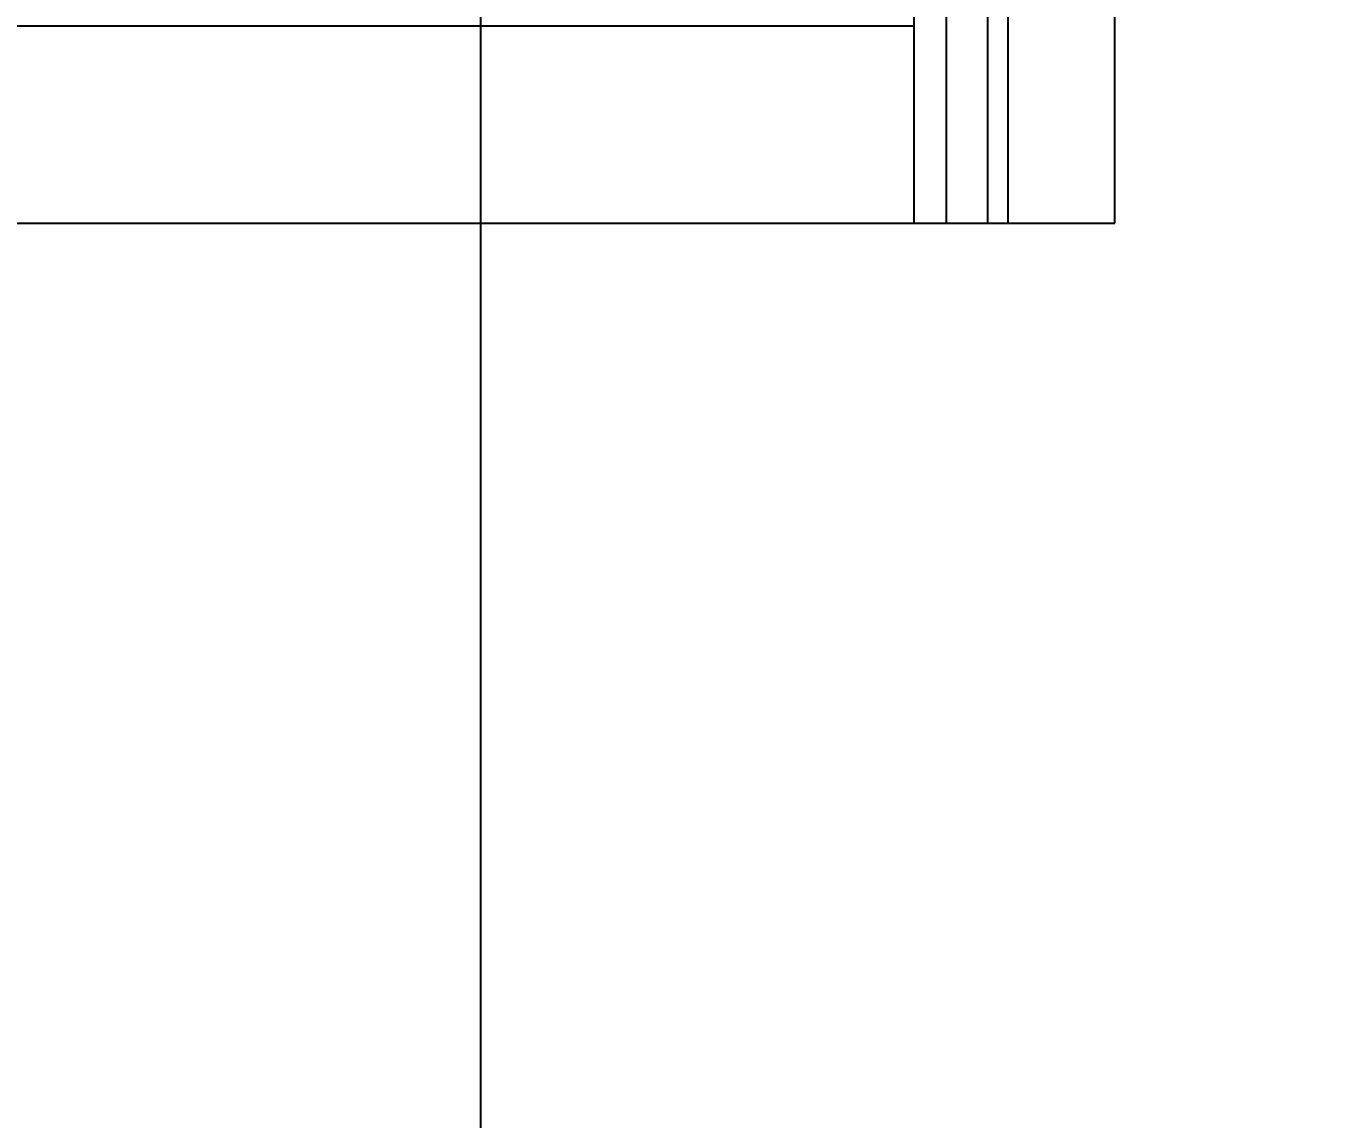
# Model space of a CAD drawing. Header units: metres. Extents: x 529524 to 529977, y 2674144 to 2674419.
# Drawn here: x 529746.8137 to 529747.0183, y 2674291.1655 to 2674291.3376 of the extents above; entities that cross this region are included whole.
import ezdxf

# ---------------------------------------------------------------- set-up
doc = ezdxf.new("R2010")
doc.units = ezdxf.units.M
doc.layers.add('IDT', color=7, linetype='Continuous')
doc.layers.add('MMS Block Numbering', color=7, linetype='Continuous')
doc.styles.add('Adani Regular', font='Adani Regular.ttf')

# ---------------------------------------------------------------- blocks, each defined once
blk = doc.blocks.new('IDT')
at = {"layer": 'IDT', "color": 7}
blk.add_line((26.60598, 21.66041), (26.60598, 20.86041), dxfattribs=at)
at = {"layer": 'IDT', "color": 0, "lineweight": 25}
for p, q in [((26.73298, 21.45232), (26.50618, 21.45232)), ((26.50618, 21.45232), (26.50618, 21.0685)), ((26.52621, 21.45232), (26.52298, 21.45232)), ((26.52298, 21.45232), (26.52298, 21.0685)), ((26.52621, 21.0685), (26.52621, 21.45232)), ((26.53784, 21.45232), (26.53267, 21.45232)), ((26.53267, 21.45232), (26.53267, 21.0685)), ((26.53784, 21.0685), (26.53784, 21.45232)), ((26.53784, 21.4213), (26.75107, 21.4213))]:
    blk.add_line(p, q, dxfattribs=at)

msp = doc.modelspace()

# ---------------------------------------------------------------- block references
at = {"layer": 'IDT', "color": 8, "rotation": 180}
msp.add_blockref('IDT', (529773.49128, 2674312.75885), dxfattribs=at)

# ---------------------------------------------------------------- texts
at = {"layer": 'MMS Block Numbering', "insert": (529750.72734, 2674294.30043), "char_height": 7.5, "attachment_point": 5, "style": 'Adani Regular'}
msp.add_mtext_dynamic_manual_height_columns('A16d-\\PBL-14', width=41.5353798, gutter_width=1, heights=[0], dxfattribs=at)

doc.saveas('drawing.dxf')
